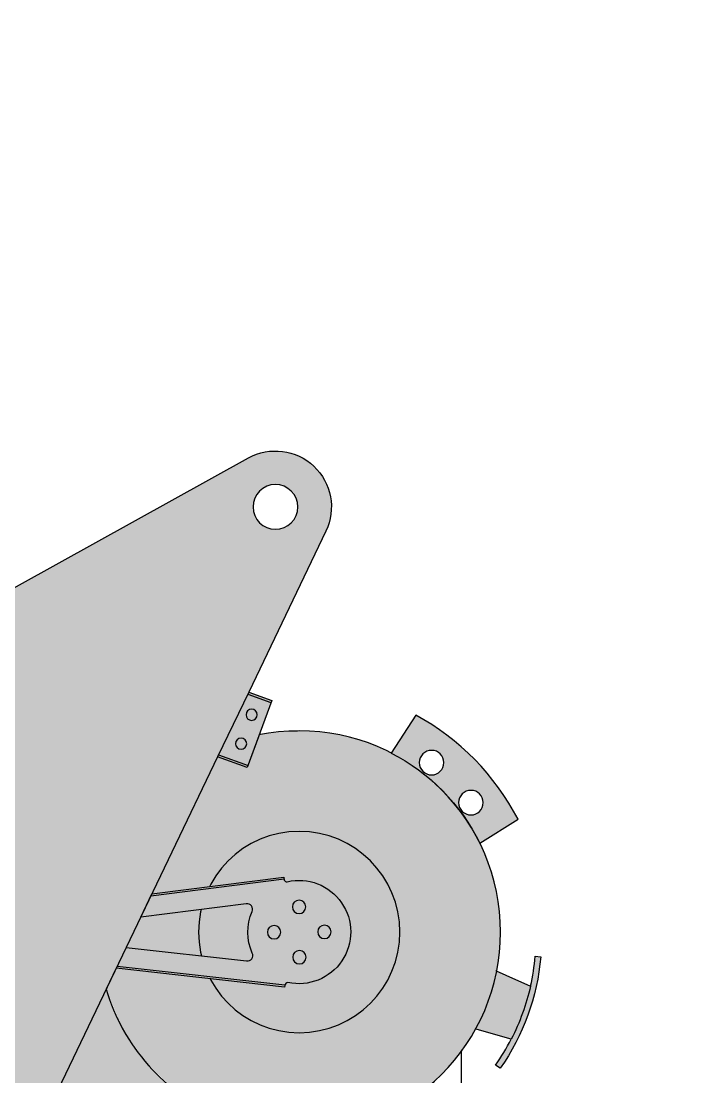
# Model space of a CAD drawing. Extents: x -6800 to 10151, y -13800 to 22163.
# Drawn here: x 8971 to 10151, y 20274 to 22163 of the extents above; entities that cross this region are included whole.
import ezdxf
from ezdxf.enums import TextEntityAlignment as Align

# ---------------------------------------------------------------- set-up
doc = ezdxf.new("R2010")
doc.units = 0
doc.header["$LTSCALE"] = 46.255
doc.set_wipeout_variables(frame=1)
doc.layers.get('0').update_dxf_attribs({"color": 190, "linetype": 'CONTINUOUS'})
doc.layers.get('Defpoints').update_dxf_attribs({"linetype": 'CONTINUOUS'})
doc.layers.add('Техника. Кран LR 1200', color=250, linetype='CONTINUOUS')
doc.layers.add('Техника. Кран LR 1200 Штриховка', color=7, linetype='CONTINUOUS', true_color=0xffd147)
doc.styles.get("Standard").update_dxf_attribs({"font": 'txt', "width": 0.64})

# ---------------------------------------------------------------- blocks, each defined once
blk = doc.blocks.new('*U71')
at = {"color": 0, "linetype": 'ByBlock', "lineweight": -2, "transparency": 16777216}
blk.add_circle((0, 0), 11.99999999993857, dxfattribs=at)
blk = doc.blocks.new('*U72')
at = {"color": 0, "linetype": 'ByBlock', "lineweight": -2, "transparency": 16777216}
for p, rotation in [((-38272.72707645477, -34505.59568864683), 270.0000000000001), ((-38246.21190424728, -34563.44848151632), 180), ((-38304.06469711677, -34589.96365372382), 90.00000000000001)]:
    blk.add_blockref('*U71', p, dxfattribs=dict(at, rotation=rotation))
blk.add_blockref('*U71', (-38330.57986932427, -34532.11086085432), dxfattribs=at)
blk = doc.blocks.new('LR 1200-20250102.103319')
at = {"color": 0, "linetype": 'ByBlock', "lineweight": -2, "transparency": 16777216}
blk.add_wipeout([(-7050.5535117717, -621.7903277234946), (-7050.5535117717, -621.7903277234946), (-7063.92073482064, -619.8574071011931), (-7077.215080618323, -617.4742990499603), (-7090.421391982153, -614.6437206048731), (-7103.524612099571, -611.368898972069), (-7103.524612099573, -611.368898972069), (-7106.112726416904, -621.0281737900004), (-7106.112726416904, -621.0281737900004), (-7053.51257531066, -631.490568818153), (-6999.996809204364, -634.9977591723805), (-6946.481097693464, -631.4897358533462), (-6893.881109439273, -621.0265221126479), (-6893.881109439273, -621.0265221126479), (-6896.464526946293, -611.3463761649987), (-6896.464526946293, -611.3463761649987), (-6909.568546093018, -614.6343440994024), (-6922.777159220137, -617.4731097102967), (-6936.074972520106, -619.8593645949709), (-6949.446488228195, -621.7903277234946), (-6949.446488228197, -621.7903277234946), (-6920.188259551469, -205.610921925836), (-6920.188259551469, -205.610921925836), (-6925.637734729842, -170.4762830562977), (-6945.772175673543, -141.17195033744656), (-6976.615458539545, -123.48490620168468), (-7012.07669097361, -120.9079656766321), (-7045.153033801887, -133.95001970653402), (-7069.312612822976, -160.03554001448128), (-7079.7844250350145, -194.01319115767228), (-7079.811740448538, -205.6109219258292)], dxfattribs=at)
at = {"layer": 'Техника. Кран LR 1200 Штриховка', "transparency": 16777216}
h = blk.add_hatch(color=256, dxfattribs=at)
h.dxf.hatch_style = 1
edge = h.paths.add_edge_path()
edge.add_line((-7079.811740449026, -205.6109219258651), (-7050.553511771701, -621.7903277234946))
edge.add_arc((-7000.000189372061, -224.9985792066729), 399.9991626199717, 255.0004417017472, 262.73933774602347, ccw=False)
edge.add_line((-7103.524612099573, -611.3688989720686), (-7106.112726416904, -621.0281737900004))
edge.add_arc((-6999.99999999999, -224.9977591847637), 410.0000000000325, 255.0004459003009, 285.0004459002973)
edge.add_line((-6893.881109439273, -621.0265221126465), (-6896.464526946293, -611.3463761649982))
edge.add_arc((-6999.31511586594, -229.1975577899943), 395.747347466196, 277.23915934784134, 285.0635068675107, ccw=False)
edge.add_line((-6949.446488228197, -621.7903277234946), (-6920.188259551469, -205.610921925836))
edge.add_arc((-7000.000000000004, -200.0000000000062), 80.00872676328518, 355.9786106491205, 544.0213893508743)
at = {"color": 0, "linetype": 'ByBlock', "lineweight": -2, "transparency": 16777216}
for points in [[(-7079.811740449026, -205.6109219258651), (-7050.553511771701, -621.7903277234946, -0.03378014414051327), (-7103.524612099573, -611.3688989720686), (-7106.112726416904, -621.0281737900004, 0.1316524975873795), (-6893.881109439273, -621.0265221126465), (-6896.464526946293, -611.3463761649982, -0.03415342671956073), (-6949.446488228197, -621.7903277234946), (-6920.188259551469, -205.610921925836, 1.072770098834288), (-7079.811740448538, -205.6109219258287)], [(-7050.553511771701, -621.7903277234946, 0.06344633760328276), (-6949.446488228197, -621.7903277234946)]]:
    blk.add_lwpolyline(points, format="xyb", dxfattribs=at)
blk.add_wipeout([(-6647.977777777775, -124.63186972116455), (-6671.557528120709, -52.604129413942246), (-6709.694173204964, 12.890880332738561), (-6760.697459254576, 68.95035600047504), (-6822.306870258213, 113.08968626028854), (-6891.791816271394, 143.35257240066403), (-6966.072655859707, 158.39773341859018), (-7041.857188848806, 157.558352918335), (-7115.786569887694, 140.87163307268565), (-7184.584175792051, 109.07714578591367), (-7245.200828719946, 63.58405413653145), (-7294.949938745315, 6.408656877887552), (-7331.626576176912, -59.91497591398729), (-7353.605196219925, -132.44731532893184), (-7359.911684726773, -207.97365644720094), (-7350.266531898199, -283.1465972365131), (-7325.097220433644, -354.63439871620767), (-7285.519279075795, -419.26865091946866), (-7233.286841274956, -474.1846999523477), (-7170.714900262056, -516.9486122836365), (-7100.576706262233, -545.6650490828479), (-7025.980853305849, -559.061269509129), (-6950.233503270847, -556.543539842351), (-6876.691853522976, -538.2234483479938), (-6808.615342612792, -504.91295957500324), (-6749.021188739891, -458.0884272850476), (-6700.550663662348, -399.82516099566783), (-6665.3520289237185, -332.70544621277713), (-6644.985322779705, -259.70409498662866), (-6639.999999999997, -200.00000000000728)], dxfattribs=at)
at = {"layer": 'Техника. Кран LR 1200 Штриховка', "true_color": 0xadadad, "transparency": 16777216}
h = blk.add_hatch(color=253, dxfattribs=at)
h.dxf.hatch_style = 1
edge = h.paths.add_edge_path()
edge.add_arc((-7000, -200.0000000000073), 360.0000000000027, 0, 360)
at = {"color": 0, "linetype": 'ByBlock', "lineweight": -2, "transparency": 16777216}
for radius in [360.0000000000027, 180.0000000000045]:
    blk.add_circle((-7000, -200.0000000000073), radius, dxfattribs=at)
blk.add_wipeout([(-7323.325173895596, -498.8922947082974), (-7323.325173895596, -498.8922947082974), (-7364.282635209285, -446.891147094791), (-7397.120747792393, -389.4168802237523), (-7421.120948326776, -327.72714554533604), (-7435.758064615395, -263.17183734269884), (-7435.758064615395, -263.17183734269884), (-7357.158220937702, -245.02563361010107), (-7357.158220937702, -245.02563361010107), (-7345.451915148653, -301.29645860716164), (-7324.930716239748, -354.98373583759803), (-7296.118779841418, -404.71617657857905), (-7259.752024880902, -449.22350715140146)], dxfattribs=at)
blk.add_circle((-7322.468833374995, -409.4137089633077), 22.00000000000553, dxfattribs=at)
blk.add_wipeout([(-6050, 1682.1405429541337), (-153.00884788092253, 1923.820508204959), (-158.72945540631144, 2063.4033318242764), (-6050, 1821.9578177015392), (-6050, 1850.0000000000036), (-6070, 1850.0000000000036), (-6207.485252792598, 2016.4265761967035), (-6207.485252792598, 2016.4265761967035), (-6234.555396749683, 2040.5861096176723), (-6267.611505899633, 2055.5450332702276), (-6303.6283067560125, 2059.934316246752), (-6339.309565264099, 2053.3522542404025), (-6423.518888776402, 2111.245852174401), (-6423.518888776402, 2111.245852174401), (-6430.114550601744, 2115.5033504380135), (-6436.946534709783, 2119.3702664606917), (-6443.991738293087, 2122.833524009411), (-6451.226337528424, 2125.881411849048), (-6450, 2129.0465032459033), (-6450, 2362.089767875301), (-6450, 2362.089767875301), (-6526.48997819921, 2364.3162110442317), (-6601.778777489606, 2350.631529260907), (-6672.592814770034, 2321.630737234722), (-6735.853071143265, 2278.5747994596204), (-6788.80896872534, 2223.3358030406325), (-6829.157966725801, 2158.315558697359), (-6855.145676719709, 2086.341169201007), (-6857.354090100795, 2076.857363266199), (-6752.001330185165, 2038.6816630469802), (-6757.294709381698, 2036.407921860704), (-6751.374593379398, 2022.6256061439053), (-6844.707092008495, 1982.535157628503), (-6844.707092008495, 1982.535157628503), (-6867.6327181302395, 1964.1390801409962), (-6877.810354676939, 1936.5634438958677), (-6872.33306678038, 1907.6843975594911), (-6852.765276504241, 1885.750369573061), (-6832.730212969524, 1877.8675424946377), (-6726.248938805889, 1858.5981858897067), (-6729.403691277017, 1843.9444667899916), (-6729.403691277017, 1843.9444667899916), (-6688.6411799409425, 1830.04074166777), (-6652.198095515187, 1807.0886720391882), (-6622.049547655939, 1776.3321936211923), (-6599.829500363092, 1739.4382184897222), (-6599.829500363092, 1739.4382184897222), (-7539.128453475998, 1736.2604024115572), (-7539.128453475998, 1736.2604024115572), (-7562.833034551684, 1728.380501649106), (-7577.240275691148, 1707.9738507051297), (-7576.731352849996, 1682.9990434477822), (-7561.504745936278, 1663.1962547074327), (-7538.858949287773, 1656.2608563660324), (-6571.061922746398, 1659.5211917663037), (-6550.321734775898, 1600.3296319673027), (-6554.6904795763985, 1592.0048643584014), (-6592.944079772395, 1526.7998640243968), (-6625.153776010498, 1518.1693019287923), (-6625.153776010498, 1518.1693019287923), (-6626.9034879300325, 1517.3064394987923), (-6628.189807803907, 1515.8396727973231), (-6628.816905091842, 1513.9923037584103), (-6628.689309916401, 1512.0455775717928), (-6620.1959289691, 1480.3478483481958), (-6633.771157154908, 1457.2082548496037), (-6527.643267036496, 1374.0550671590026), (-6527.643267036496, 1374.0550671590026), (-6523.4724046898755, 1380.1807989908611), (-6518.441914850368, 1385.6227522399204), (-6512.662308693485, 1390.2613765900478), (-6506.2605541867015, 1393.9947694739003), (-6241.918557339399, 1522.9229758629008), (-6241.918557339399, 1522.9229758629008), (-6217.383202187804, 1527.9147502856358), (-6193.504036788311, 1520.3856783557094), (-6176.269014643021, 1502.2237545602056), (-6170, 1477.9832735478994), (-6170, 1477.9832735478976), (-6170, 609.5), (-6170, 609.5), (-6170.6899083165645, 613.6787130489392), (-6172.686406576214, 617.4138985771133), (-6175.777586970744, 620.3091049599334), (-6179.635352413665, 622.05703574176), (-6179.635352413665, 622.0570357417582), (-6191.294095225501, 625.1809864630031), (-6191.294095225501, 625.1809864630031), (-6192.777851165096, 625.8532675329097), (-6193.966766701463, 626.9668084493642), (-6194.734650647485, 628.4034182678879), (-6195, 630.0106155944013), (-6195, 630.0106155944013), (-6195, 1409.989384405606), (-6195, 1409.989384405606), (-6194.734650647482, 1411.5965817321194), (-6193.96676670146, 1413.0331915506413), (-6192.777851165096, 1414.1467324670957), (-6191.294095225501, 1414.8190135370023), (-6191.294095225501, 1414.8190135370023), (-6179.635352413701, 1417.9429642582036), (-6179.635352413701, 1417.9429642582036), (-6175.7775869707675, 1419.6908950400357), (-6172.686406576229, 1422.5861014228649), (-6170.689908316569, 1426.321286951048), (-6170, 1430.5), (-6170, 1430.5), (-6170, 1440.5), (-6178, 1440.5), (-6178, 1430.5), (-6178, 1430.5), (-6178.265349352518, 1428.8928026734866), (-6179.03323329854, 1427.4561928549647), (-6180.222148834906, 1426.3426519385102), (-6181.705904774499, 1425.6703708686036), (-6181.705904774499, 1425.6703708686036), (-6193.364647586335, 1422.5464201473587), (-6193.364647586335, 1422.5464201473587), (-6197.222413029258, 1420.7984893655357), (-6200.313593423787, 1417.9032829827156), (-6202.310091683437, 1414.1680974545452), (-6203, 1409.989384405606), (-6203, 1409.989384405606), (-6203, 630.0106155944013), (-6203, 630.0106155944013), (-6202.310091683437, 625.8319025454603), (-6200.313593423785, 622.096717017288), (-6197.222413029257, 619.2015106344679), (-6193.364647586335, 617.4535798526395), (-6193.364647586335, 617.4535798526395), (-6181.705904774499, 614.3296291314036), (-6181.705904774499, 614.3296291314036), (-6180.222148834902, 613.657348061497), (-6179.033233298536, 612.5438071450408), (-6178.265349352516, 611.1071973265152), (-6178, 609.4999999999982), (-6178, 609.5), (-6178, 599.5), (-6170, 599.5), (-6170, 563.6297711516017), (-6170, 563.6297711516017), (-6177.84, 536.7497711516007), (-6198.901376, 518.2993391516011), (-6226.5792804863995, 514.0645306268016), (-6252.193922612265, 525.3733815305786), (-6260.192843030862, 533.8886318140358), (-6310.880064423098, 490.5904766124513), (-6361.5672858153985, 447.29232141090324), (-6361.5672858153985, 447.29232141090324), (-6352.057311935099, 422.9945258159387), (-6356.0828559640595, 397.21434991953356), (-6372.547645564317, 376.97248297505575), (-6396.967841220191, 367.78137215494644), (-6396.967841220191, 367.78137215494644), (-6870.0493309142985, 322.2288057923997), (-6870.0493309142985, 322.2288057923997), (-6892.760016017568, 325.3195943859246), (-6911.7054853808, 338.2191053300103), (-6922.904703337206, 358.2167479199452), (-6924.004363918495, 381.1103919853995), (-6924.004363918495, 381.1103919853995), (-6841.947236971195, 823.8510297044995), (-6841.947236971195, 823.8510297044995), (-6841.023857784448, 827.8908141527772), (-6839.769122632309, 831.8402605961473), (-6838.191650284266, 835.6722403067179), (-6836.302276390001, 839.3604314350014), (-6836.302276390001, 839.3604314350014), (-6794.220025014991, 913.7405589304763), (-6794.220025014991, 913.7405589304763), (-6777.198203429639, 931.5217857331281), (-6753.754667194701, 939.0261208463908), (-6729.571327130912, 934.4347702771029), (-6710.509397187094, 918.8605202628023), (-6710.509397187096, 918.8605202628023), (-6361.5672858153985, 447.29232141090324), (-6260.192843030796, 533.8886318139994), (-6663.400189463799, 1078.7920869281006), (-6663.400189463799, 1078.7920869281006), (-6670.229174237644, 1091.5347642791148), (-6673.126929960867, 1105.698586887509), (-6671.851191668175, 1120.0993976605878), (-6666.508616622196, 1133.5332262657012), (-6666.508616622196, 1133.5332262657012), (-6527.643267036496, 1374.0550671590026), (-6633.771157154908, 1457.2082548496037), (-6840.165112580522, 1105.361940872208), (-6857.0916718344015, 1100.2664228871), (-6942.5637809822, 1085.9632971386018), (-6942.5637809822, 1085.9632971386018), (-6966.645298846084, 1076.2337323637094), (-6984.358674257108, 1057.238462824018), (-6992.384696532641, 1032.5369061975616), (-6989.2194140961, 1006.7577494923025), (-6989.2194140961, 1006.7577494923025), (-6961.986373692402, 929.8540157824027), (-7123.41346142671, 1053.578287402801), (-6731.885586370503, 1376.3289608734976), (-6694.232303684701, 1354.1494823556059), (-6658.811225557001, 1414.5263200731988), (-6674.405385246908, 1423.7119821238011), (-6633.771157154908, 1457.2082548496037), (-6624.874453853103, 1472.3730900232022), (-6649.654432687508, 1502.4336081085985), (-6649.654432687508, 1502.4336081085985), (-6651.165197790513, 1503.6679549715045), (-6653.03332684184, 1504.230197999037), (-6654.97441412805, 1504.0347407869995), (-6656.692946705807, 1503.1113399241003), (-6656.692946705807, 1503.1113399241003), (-7304.857596751506, 968.8056348907994), (-7304.857596751506, 968.8056348907994), (-7306.091943614401, 967.2948697877964), (-7306.654186641946, 965.4267407364841), (-7306.458729429948, 963.4856534502796), (-7305.535328567108, 961.7671208725005), (-7305.535328567108, 961.7671208725005), (-7270.551026451701, 919.3277687861992), (-7270.551026451701, 919.3277687861992), (-7268.331376326914, 917.0353124657795), (-7265.775386626453, 915.1250456496964), (-7262.948121363117, 913.6455951475764), (-7259.921550006598, 912.6346211215059), (-7259.921550006598, 912.6346211215041), (-6994.444468935697, 846.9581147159024), (-7002.348617946402, 839.2606523997019), (-7765.622808593194, 175.45625880160514), (-7765.622808593194, 175.45625880160514), (-7789.856069739623, 143.88492601047437), (-7799.856129439296, 105.36222093927972), (-7794.038978235783, 65.99014007130063), (-7773.326052879724, 32.00522101602655), (-7740.998280747515, 8.790674951815163), (-7702.176380944908, 0.02368597524218785), (-7690.201761414399, 0.48118509240157437), (-7372.5, 31.760874870400585), (-7372.5, -12.099999999998545), (-7244.5, -12.099999999998545), (-7244.5, 44.363261063603204), (-6868.394067416797, 81.39320021939784), (-6919.1632398019, -129.22275647720562), (-6919.1632398019, -129.22275647720562), (-6921.656968889135, -133.79012818522278), (-6926.107960669071, -136.4860957767687), (-6931.310905747934, -136.58060284552994), (-6935.856869018928, -134.0480572845354), (-6935.856869018928, -134.0480572845354), (-6935.856869018928, -134.0480572845354), (-6950.85286854529, -122.22751469977811), (-6967.965987767844, -113.75719125451724), (-6986.459041815428, -109.00196457371567), (-7005.535402119742, -108.16667640027481), (-7005.535402119742, -108.16667640027481), (-7005.535402119742, -108.16667640027481), (-7010.632335257806, -107.11746638050863), (-7014.511971631127, -103.6493270104329), (-7016.123722427961, -98.70141548652828), (-7015.031132477896, -93.61360492790118), (-7015.031132477896, -93.61360492790118), (-6928.106233454695, 75.51417071289325), (-6974.292904214599, 70.96680929179274), (-7082.973185059797, -140.4899121070066), (-7077.881682684296, -143.1067402902063), (-7077.881682684296, -143.1067402902063), (-7076.9364050289205, -144.41422313485964), (-7076.492421301251, -145.96533231360445), (-7076.602716530408, -147.57495841840137), (-7077.254128080996, -149.0510086298018), (-7077.254128080996, -149.0510086298018), (-7077.254128080996, -149.0510086298018), (-7091.084742224306, -184.7133483063517), (-7089.294573252138, -222.92177216599157), (-7072.190111163502, -257.13471906398445), (-7042.699764756717, -281.4946826845371), (-7005.872496661283, -291.8310593907954), (-6968.013404070546, -286.3741860192822), (-6935.60424006535, -266.05831913472684), (-6914.193690159874, -234.36168348468163), (-6908.2183532439, -211.83762418430706), (-6908.2183532439, -211.83762418430706), (-6907.105217964749, -210.05344926046928), (-6905.42969020698, -208.78263965966653), (-6903.4114540624405, -208.19181551203474), (-6901.315127274691, -208.35844176300452), (-6901.315127274691, -208.35844176300452), (-6898.297264471796, -209.0859004005033), (-6827.301765587399, 85.43898972899478), (-6786.09359731985, 89.55837216774671), (-6786.09359731985, 89.55837216774671), (-6730.217742868956, 38.36804784703054), (-6686.2987517318115, -23.386973261971434), (-6656.283642231334, -92.96896530267259), (-6641.50304530072, -167.2932168566058), (-6640.687400794799, -178.0206494330996), (-6122.839209227699, 119.62899180489876), (-6103.708123997596, 93.58453175840259), (-6103.708123997596, 93.58453175840259), (-6100.85292661339, 90.12272693815248), (-6097.627949584137, 87.00250773478183), (-6094.073779739005, 84.26314258419916), (-6090.235146849096, 81.93910681580019), (-6090.235146849096, 81.93910681580019), (-6046.716155478796, 58.822447655604265), (-6046.716155478796, 58.822447655604265), (-6029.436781351686, 30.443610659216574), (-6001.01819220982, 13.229693304983812), (-5967.863635510877, 11.059317856135749), (-5937.443462081668, 24.421511090376953), (-5933.182689731999, 27.960212728503393), (-5904.588810426198, 53.68454000590282), (-5904.588810426198, 53.68454000590282), (-5898.812233421735, 56.916793049244006), (-5892.2069044177415, 57.34798949368087), (-5886.059139360756, 54.89415852379534), (-5881.566148597689, 50.03315701919928), (-5881.566148597689, 50.03315701919928), (-5872.886751345897, 35), (-5872.886751345897, 35), (-5871.297565119937, 32.92893218812969), (-5869.226497308083, 31.3397459621483), (-5866.814687759115, 30.3407417371036), (-5864.226497308096, 30), (-5864.226497308096, 30), (-5790, 30), (-5790, 30), (-5786.173165676349, 30.761204674885448), (-5782.928932188133, 32.92893218813333), (-5780.761204674886, 36.17316567634771), (-5780, 40), (-5780, 40), (-5780, 75.85786437630304), (-5780, 75.85786437630304), (-5780.1921471959595, 77.80876759644525), (-5780.761204674871, 79.68469869991895), (-5781.68530387695, 81.41356670644745), (-5782.928932188101, 82.92893218810059), (-5782.928932188101, 82.92893218810059), (-5813.419395781995, 113.41939578200254), (-5813.419395781995, 113.41939578200254), (-5816.925393482921, 118.94322880091931), (-5817.746563159464, 125.43402470451474), (-5815.72668275112, 131.65695281238914), (-5811.250021049571, 136.42814250780793), (-5811.250021049571, 136.42814250780793), (-5811.250021049571, 136.42814250780793), (-5798.3216704717925, 143.8770398028355), (-5784.428897813344, 149.3193910809623), (-5769.880995537344, 152.63403419023052), (-5755.001841147496, 153.7471757880976), (-5755.001841147496, 153.7471757880994), (-5750.001841147496, 153.7471757880994), (-5750.001841147495, 165.74717578811396), (-158.7294554063037, -63.40333182426548), (-153.00884788091935, 76.17949179504649), (-6050, 317.8594570458663)], dxfattribs=at)
at = {"layer": 'Техника. Кран LR 1200 Штриховка', "transparency": 16777216}
h = blk.add_hatch(color=256, dxfattribs=at)
h.dxf.hatch_style = 1
edge = h.paths.add_edge_path()
edge.add_line((-6050, 317.8594570458663), (-6050, 1682.140542954134))
edge.add_line((-6050, 1682.140542954134), (-153.008847880923, 1923.820508204961))
edge.add_line((-153.008847880923, 1923.820508204961), (-158.7294554063119, 2063.403331824276))
edge.add_line((-158.7294554063119, 2063.403331824276), (-6050, 1821.957817701539))
edge.add_line((-6050, 1821.957817701539), (-6050, 1850.000000000004))
edge.add_line((-6050, 1850.000000000004), (-6070, 1850.000000000004))
edge.add_line((-6070, 1850.000000000004), (-6207.485252792598, 2016.426576196704))
edge.add_arc((-6299.961952444757, 1940.054252873173), 119.9361152797169, 39.55175974754205, 109.1517608600318)
edge.add_line((-6339.309565264099, 2053.352254240403), (-6423.518888776402, 2111.245852174401))
edge.add_arc((-6500.000000000341, 1999.99999999921), 135.0000000008629, 55.49162115408211, 68.82078141162845)
edge.add_line((-6451.226337528424, 2125.881411849048), (-6450, 2129.046503245903))
edge.add_line((-6450, 2129.046503245903), (-6450, 2362.089767875303))
edge.add_arc((-6498.864188664194, 1998.377893304717), 366.9796133812602, 82.34820867214091, 167.6517913278531)
edge.add_line((-6857.354090100795, 2076.857363266201), (-6752.001330185165, 2038.68166304698))
edge.add_line((-6752.001330185165, 2038.68166304698), (-6757.294709381698, 2036.407921860704))
edge.add_line((-6757.294709381698, 2036.407921860704), (-6751.374593379398, 2022.625606143905))
edge.add_line((-6751.374593379398, 2022.625606143905), (-6844.707092008495, 1982.535157628503))
edge.add_arc((-6823, 1932.000000000004), 55.00000000002296, 113.2456687828792, 259.8100000001572)
edge.add_line((-6832.730212969524, 1877.867542494638), (-6726.248938805889, 1858.598185889707))
edge.add_line((-6726.248938805889, 1858.598185889707), (-6729.403691277017, 1843.944466789992))
edge.add_arc((-6768.339661020508, 1663.088197171985), 185.0000000000195, 24.374735062303728, 77.85041368889802, ccw=False)
edge.add_line((-6599.829500363092, 1739.438218489722), (-7539.128453475998, 1736.260402411557))
edge.add_arc((-7538.993701381885, 1696.260629388795), 39.99999999999221, 90.19301852192035, 270.1930185219204)
edge.add_line((-7538.858949287773, 1656.260856366032), (-6571.061922746398, 1659.521191766304))
edge.add_line((-6571.061922746398, 1659.521191766304), (-6550.321734775898, 1600.329631967303))
edge.add_line((-6550.321734775898, 1600.329631967303), (-6554.690479576399, 1592.004864358401))
edge.add_line((-6554.690479576399, 1592.004864358401), (-6592.944079772395, 1526.799864024397))
edge.add_line((-6592.944079772395, 1526.799864024397), (-6625.153776010498, 1518.169301928792))
edge.add_arc((-6623.859680784968, 1513.339672797352), 4.999999999999662, 105.0000000002113, 195.0000000005531)
edge.add_line((-6628.689309916401, 1512.045577571793), (-6620.1959289691, 1480.347848348196))
edge.add_line((-6620.1959289691, 1480.347848348196), (-6633.771157154908, 1457.208254849604))
edge.add_line((-6633.771157154908, 1457.208254849604), (-6527.643267036496, 1374.055067159003))
edge.add_arc((-6484.341996847067, 1349.05506715862), 50.00000000037053, 116.000000000023, 149.9999999997382, ccw=False)
edge.add_line((-6506.260554186701, 1393.994769473902), (-6241.918557339399, 1522.922975862901))
edge.add_arc((-6220.000000000009, 1477.983273547901), 50.0000000000093, -1.5916157281026244e-12, 115.999999999913, ccw=False)
edge.add_line((-6170, 1477.983273547899), (-6170, 609.5))
edge.add_arc((-6183.000000000006, 609.4999999999983), 13.00000000000637, 7.51589537034703e-12, 74.99999999996697)
edge.add_line((-6179.635352413665, 622.05703574176), (-6191.294095225501, 625.180986463005))
edge.add_arc((-6190.000000000124, 630.0106155943581), 4.999999999875999, 179.999999999505, 255.00000000122168, ccw=False)
edge.add_line((-6195, 630.0106155944013), (-6195, 1409.989384405606))
edge.add_arc((-6190.000000000116, 1409.989384405643), 4.999999999883585, 104.9999999988407, 180.0000000004247, ccw=False)
edge.add_line((-6191.294095225501, 1414.819013537002), (-6179.635352413701, 1417.942964258204))
edge.add_arc((-6183.000000000062, 1430.500000000018), 13.00000000006157, 285.0000000000546, 359.9999999999218)
edge.add_line((-6170, 1430.5), (-6170, 1440.5))
edge.add_line((-6170, 1440.5), (-6178, 1440.5))
edge.add_line((-6178, 1440.5), (-6178, 1430.5))
edge.add_arc((-6182.999999999884, 1430.499999999963), 4.999999999883585, -75.00000000115938, 4.246771823090967e-10, ccw=False)
edge.add_line((-6181.705904774499, 1425.670370868604), (-6193.364647586335, 1422.546420147359))
edge.add_arc((-6190.00000000001, 1409.989384405609), 12.9999999999898, 104.9999999999775, 180.000000000015)
edge.add_line((-6203, 1409.989384405606), (-6203, 630.0106155944013))
edge.add_arc((-6189.999999999994, 630.010615594403), 13.00000000000637, 180.0000000000075, 254.999999999967)
edge.add_line((-6193.364647586335, 617.4535798526413), (-6181.705904774499, 614.3296291314036))
edge.add_arc((-6182.999999999876, 609.5000000000505), 4.999999999875999, -5.783817869087216e-10, 75.00000000122162, ccw=False)
edge.add_line((-6178, 609.5), (-6178, 599.5))
edge.add_line((-6178, 599.5), (-6170, 599.5))
edge.add_line((-6170, 599.5), (-6170, 563.6297711516017))
edge.add_arc((-6220, 563.6297711516017), 50, 216.4999999999984, 360, ccw=False)
edge.add_line((-6260.192843030862, 533.8886318140358), (-6361.567285815399, 447.2923214109032))
edge.add_arc((-6401.760128846176, 417.5511820732755), 49.99999999996802, -84.50000000002609, 36.50000000011357, ccw=False)
edge.add_line((-6396.96784122019, 367.7813721549464), (-6870.049330914298, 322.2288057924015))
edge.add_arc((-6874.841618540249, 371.9986157108103), 50.00000000004383, 169.5000000000306, 275.49999999992565, ccw=False)
edge.add_line((-6924.004363918495, 381.1103919853995), (-6841.947236971195, 823.8510297044995))
edge.add_arc((-6792.78449159424, 814.7392534302669), 49.99999999870996, 150.4999999997415, 169.5000000001627, ccw=False)
edge.add_line((-6836.302276390001, 839.3604314350014), (-6794.220025014991, 913.7405589304763))
edge.add_arc((-6750.702240218, 889.1193809252945), 50.00000000000046, 36.4999999999157, 150.4999999999893, ccw=False)
edge.add_line((-6710.509397187096, 918.8605202628023), (-6361.567285815399, 447.2923214109032))
edge.add_line((-6361.567285815399, 447.2923214109032), (-6260.192843030796, 533.8886318139994))
edge.add_line((-6260.192843030796, 533.8886318139994), (-6663.400189463799, 1078.792086928101))
edge.add_arc((-6623.207346433155, 1108.5332262657), 49.99999999984431, 149.9999999998927, 216.5000000001778, ccw=False)
edge.add_line((-6666.508616622195, 1133.533226265703), (-6527.643267036496, 1374.055067159003))
edge.add_line((-6527.643267036496, 1374.055067159003), (-6633.771157154908, 1457.208254849604))
edge.add_line((-6633.771157154908, 1457.208254849604), (-6840.165112580522, 1105.361940872208))
edge.add_line((-6840.165112580522, 1105.361940872208), (-6857.091671834401, 1100.2664228871))
edge.add_line((-6857.091671834401, 1100.2664228871), (-6942.5637809822, 1085.963297138602))
edge.add_arc((-6932.66092463067, 1026.786161046416), 59.99999999993451, 99.49999999990365, 199.5000000001104)
edge.add_line((-6989.2194140961, 1006.757749492303), (-6961.986373692402, 929.8540157824027))
edge.add_line((-6961.986373692402, 929.8540157824027), (-7123.41346142671, 1053.578287402801))
edge.add_line((-7123.41346142671, 1053.578287402801), (-6731.885586370503, 1376.328960873499))
edge.add_line((-6731.885586370503, 1376.328960873499), (-6694.232303684701, 1354.149482355606))
edge.add_line((-6694.232303684701, 1354.149482355606), (-6658.811225557001, 1414.526320073201))
edge.add_line((-6658.811225557001, 1414.526320073201), (-6674.405385246908, 1423.711982123801))
edge.add_line((-6674.405385246908, 1423.711982123801), (-6633.771157154908, 1457.208254849604))
edge.add_line((-6633.771157154908, 1457.208254849604), (-6624.874453853103, 1472.373090023204))
edge.add_line((-6624.874453853103, 1472.373090023204), (-6649.654432687508, 1502.4336081086))
edge.add_arc((-6653.5125556044, 1499.253217007274), 4.999999999924647, 39.49999999978894, 129.500000000974)
edge.add_line((-6656.692946705807, 1503.1113399241), (-7304.857596751506, 968.8056348907994))
edge.add_arc((-7301.677205650063, 964.9475119738399), 5.000000000050628, 129.5000000003277, 219.4999999987878)
edge.add_line((-7305.535328567108, 961.7671208725005), (-7270.5510264517, 919.3277687861992))
edge.add_arc((-7255.118534783838, 932.0493331919483), 20.00000000020601, 219.5000000002334, 256.1045614256955)
edge.add_line((-7259.921550006598, 912.6346211215059), (-6994.444468935697, 846.9581147159042))
edge.add_line((-6994.444468935697, 846.9581147159042), (-7002.348617946402, 839.2606523997019))
edge.add_line((-7002.348617946402, 839.2606523997019), (-7765.622808593194, 175.4562588016051))
edge.add_arc((-7700.000000000043, 99.99999999998339), 99.99999999995366, 131.0128356560174, 275.6229990838395)
edge.add_line((-7690.201761414399, 0.4811850924015744), (-7372.5, 31.76087487040058))
edge.add_line((-7372.5, 31.76087487040058), (-7372.5, -12.09999999999854))
edge.add_line((-7372.5, -12.09999999999854), (-7244.5, -12.09999999999854))
edge.add_line((-7244.5, -12.09999999999854), (-7244.5, 44.36326106360502))
edge.add_line((-7244.5, 44.36326106360502), (-6868.394067416797, 81.39320021939784))
edge.add_line((-6868.394067416797, 81.39320021939784), (-6919.163239801899, -129.2227564772038))
edge.add_arc((-6928.884789564391, -126.879367858957), 10.00000000003687, 225.7965759032322, 346.4473458436556, ccw=False)
edge.add_arc((-6999.999999999989, -199.999999999965), 91.9999999999628, 45.79657590358847, 93.44942226400745)
edge.add_arc((-7006.137076263185, -98.18479340027976), 10.0000000000221, 152.7986523239334, 273.4494222639517, ccw=False)
edge.add_line((-7015.031132477896, -93.61360492790118), (-6928.106233454695, 75.51417071289325))
edge.add_line((-6928.106233454695, 75.51417071289325), (-6974.292904214599, 70.96680929179274))
edge.add_line((-6974.292904214599, 70.96680929179274), (-7082.973185059796, -140.4899121070048))
edge.add_line((-7082.973185059796, -140.4899121070048), (-7077.881682684296, -143.1067402902045))
edge.add_arc((-7081.136956587936, -146.4556701201806), 4.670346795883989, -33.75933797898949, 45.81247185033959, ccw=False)
edge.add_arc((-6999.845741458205, -199.5847011069182), 92.44302242416826, 146.8627203609512, 352.3832778188051)
edge.add_arc((-6902.815857725796, -213.9688800110727), 5.807685358407887, 75.0246042770346, 158.4710286618458, ccw=False)
edge.add_line((-6901.315127274691, -208.3584417630045), (-6898.297264471796, -209.0859004005033))
edge.add_line((-6898.297264471796, -209.0859004005033), (-6827.301765587399, 85.43898972899478))
edge.add_line((-6827.301765587399, 85.43898972899478), (-6786.09359731985, 89.55837216774671))
edge.add_arc((-6999.929315545931, -199.9403538511616), 359.9100259173599, 3.4916622580395824, 53.548893456469386, ccw=False)
edge.add_line((-6640.687400794799, -178.0206494330996), (-6122.839209227699, 119.6289918049006))
edge.add_line((-6122.839209227699, 119.6289918049006), (-6103.708123997596, 93.58453175840259))
edge.add_arc((-6071.4707135741, 117.2646789108568), 39.99999999968514, 216.2993246215594, 242.023405822552)
edge.add_line((-6090.235146849096, 81.93910681580019), (-6046.716155478796, 58.82244765560608))
edge.add_arc((-5979.999245638804, 79.99522743020623), 69.99594746827441, 197.6069670404583, 311.9781120142845)
edge.add_line((-5933.182689731999, 27.96021272850339), (-5904.588810426198, 53.68454000590282))
edge.add_arc((-5894.556529654434, 42.53315701922894), 14.99999999996612, 29.999999999943498, 131.9759582458238, ccw=False)
edge.add_line((-5881.566148597689, 50.03315701919928), (-5872.886751345897, 35))
edge.add_arc((-5864.226497308133, 39.99999999986168), 9.99999999986156, 209.9999999995428, 270.0000000002084)
edge.add_line((-5864.226497308096, 30), (-5790, 30))
edge.add_arc((-5789.999999999996, 39.99999999999636), 9.999999999996362, 269.9999999999791, 360.0000000000209)
edge.add_line((-5780, 40), (-5780, 75.85786437630304))
edge.add_arc((-5789.99999999982, 75.85786437634367), 9.99999999981992, 359.9999999997672, 405.0000000001523)
edge.add_line((-5782.928932188101, 82.92893218810059), (-5813.419395781995, 113.4193957820025))
edge.add_arc((-5802.812794064084, 124.0259974998414), 15.00000000010844, 124.22760503793239, 224.9999999998052, ccw=False)
edge.add_arc((-5755.001841147491, 53.74717578803312), 100.0000000000662, 90.00000000000267, 124.2276050373815, ccw=False)
edge.add_line((-5755.001841147496, 153.7471757880994), (-5750.001841147496, 153.7471757880994))
edge.add_line((-5750.001841147496, 153.7471757880994), (-5750.001841147495, 165.747175788114))
edge.add_line((-5750.001841147495, 165.747175788114), (-158.7294554063046, -63.40333182426548))
edge.add_line((-158.7294554063046, -63.40333182426548), (-153.0088478809193, 76.17949179504649))
edge.add_line((-153.0088478809193, 76.17949179504649), (-6050, 317.8594570458663))
edge = h.paths.add_edge_path(flags=16)
edge.add_arc((-5980, 80), 24.99999999999853, 0, 360)
edge = h.paths.add_edge_path(flags=16)
edge.add_arc((-7700, 100), 40.00000000000139, 0, 360)
edge = h.paths.add_edge_path(flags=16)
edge.add_line((-6671.810441078895, 2116.661255730603), (-6564.213023993798, 2162.879119533703))
edge.add_arc((-6579.999999999977, 2199.631961445296), 39.99999999997738, 293.2456687829051, 360.0000000000092)
edge.add_line((-6540, 2199.631961445302), (-6540, 2263.106442338503))
edge.add_arc((-6579.999999999948, 2263.106442338531), 39.99999999994816, 359.9999999999596, 466.9123898033252)
edge.add_arc((-6499.999999999978, 1999.999999999971), 315.0000000000371, 106.9123898034024, 143.0876101965976)
edge.add_arc((-6719.877570880583, 2165.163112781415), 40.00000000001591, 143.0876101968529, 249.9999999999841)
edge.add_line((-6733.558376613626, 2127.575407949967), (-6701.278222818022, 2115.826392810864))
edge.add_arc((-6687.597417084947, 2153.414097642621), 40.00000000031716, 250.0000000000911, 293.2456687824974)
edge = h.paths.add_edge_path(flags=16)
edge.add_line((-7201.104813946899, 976.5748086111998), (-7162.523584777453, 1008.378719625056))
edge.add_arc((-7149.802020371917, 992.9462279572872), 19.99999999999876, -50.50000000006901, 129.499999999931, ccw=False)
edge.add_line((-7137.080455966381, 977.5137362895184), (-7175.661685135819, 945.7098252756623))
edge.add_arc((-7188.383249541359, 961.1423169434311), 20.00000000000108, 129.499999999939, 309.499999999939, ccw=False)
h = blk.add_hatch(color=256, dxfattribs=at)
h.dxf.hatch_style = 1
edge = h.paths.add_edge_path()
edge.add_line((-7259.752024880901, -449.2235071514006), (-7323.325173895595, -498.8922947082974))
edge.add_arc((-6993.231009018536, -196.7713569207905), 447.4809702495582, 188.533478162047, 222.4665218379489, ccw=False)
edge.add_line((-7435.758064615395, -263.1718373426993), (-7357.158220937701, -245.0256336101011))
edge.add_arc((-7000.340340319194, -200.1480695951043), 359.6289694685388, 187.1685427914569, 223.8354832326257)
edge = h.paths.add_edge_path(flags=16)
edge.add_arc((-7322.468833374995, -409.4137089633077), 22.00000000000553, 0, 360)
edge = h.paths.add_edge_path(flags=16)
edge.add_arc((-7365.681230515496, -318.8170343371967), 22.00000000000553, 0, 360)
at = {"color": 0, "linetype": 'ByBlock', "lineweight": -2, "transparency": 16777216}
for points in [[(-6260.192843030862, 533.8886318140358, 1.110223024625157e-16), (-6361.567285815399, 447.2923214109032, -0.5831827633978002)], [(-7002.348617946402, 839.2606523997019), (-7765.622808593194, 175.4562588016051, 0.7306181149198346), (-7690.201761414399, 0.4811850924015744), (-7372.5, 31.76087487040058), (-7372.5, -12.09999999999854), (-7244.5, -12.09999999999854), (-7244.5, 44.36326106360502), (-6868.394067416797, 81.39320021939784), (-6919.163239801899, -129.2227564772038, -0.5811425224362319), (-6935.856869018928, -134.0480572845336, 0.2109738899712967), (-7005.535402119742, -108.166676400273, -0.581142522433873), (-7015.031132477896, -93.61360492790118), (-6928.106233454695, 75.51417071289325), (-6974.292904214599, 70.96680929179274), (-7082.973185059796, -140.4899121070048), (-7077.881682684296, -143.1067402902045, -0.3618558315180089), (-7077.254128080996, -149.0510086298018, 1.2517881784986), (-6908.218353243901, -211.8376241843071, -0.3810952502085708), (-6901.315127274691, -208.3584417630045), (-6898.297264471796, -209.0859004005033), (-6827.301765587399, 85.43898972899478), (-6786.09359731985, 89.55837216774671, -0.2219566686466076), (-6640.687400794799, -178.0206494330996)]]:
    blk.add_lwpolyline(points, format="xyb", dxfattribs=at)
for points in [[(-6868.394067416797, 81.39320021939784), (-6070, 160)], [(-6831.516360646798, 85.02403695879184), (-6902.185884376799, -208.1485449532047)], [(-7079.4155625739, -142.3183874959068), (-6969.555809777696, 71.43320533499354)], [(-7372.5, 31.76087487040058), (-7244.5, 44.36326106360502)], [(-7248.5, 43.96943649500463), (-7248.5, -12.09999999999854)], [(-7368.5, 32.15469943900098), (-7368.5, -12.09999999999854)]]:
    blk.add_lwpolyline(points, dxfattribs=at)
blk.add_lwpolyline([(-7259.752024880901, -449.2235071514006), (-7323.325173895595, -498.8922947082974, -0.1491523369109343), (-7435.758064615395, -263.1718373426993), (-7357.158220937701, -245.0256336101011, 0.1613689020822636)], format="xyb", close=True, dxfattribs=at)
for centre, radius in [((-7700, 100), 40.00000000000139), ((-7336, 12.90000000000146), 9.999999999998314), ((-7281, 12.90000000000146), 10.04692024105987), ((-7365.681230515496, -318.8170343371967), 22.00000000000553)]:
    blk.add_circle(centre, radius, dxfattribs=at)
blk.add_blockref('*U72', (31288.39588678577, 34347.77967118532), dxfattribs=at)
blk = doc.blocks.new('*U195')
at = {"color": 0, "linetype": 'ByBlock', "lineweight": -2, "transparency": 16777216}
blk.add_lwpolyline([(9178.034011456475, 20533.42824372736), (9178.034011456475, 17967.42824372736), (9758.034011456475, 17967.42824372736), (9758.034011456475, 20533.42824372736)], close=True, dxfattribs=at)
at = {"layer": 'Defpoints', "color": 0, "linetype": 'ByBlock', "lineweight": -2, "transparency": 16777216, "width": 0.7}
blk.add_attdef('МАРКА', text='', height=250, dxfattribs=at).set_placement((-2441.085029993543, 2084.399398126404), align=Align.MIDDLE_CENTER)
at = {"color": 0, "linetype": 'ByBlock', "lineweight": -2, "transparency": 16777216, "xscale": -1, "rotation": 70}
blk.add_blockref('LR 1200-20250102.103319', (6885.954484019604, 14023.98392689114), dxfattribs=at)

msp = doc.modelspace()

# ---------------------------------------------------------------- block references
at = {"layer": 'Техника. Кран LR 1200'}
msp.add_blockref('*U195', (0, 0), dxfattribs=at)

doc.saveas('drawing.dxf')
